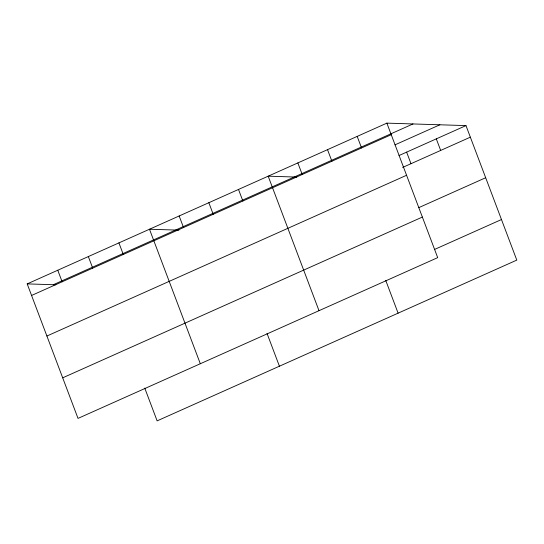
<?xml version="1.0" encoding="UTF-8"?>
<svg xmlns="http://www.w3.org/2000/svg" width="544" height="544" viewBox="0 0 544 544"><rect width="100%" height="100%" fill="white"/><g stroke="black" fill="none" stroke-linecap="round" stroke-linejoin="round"><path stroke-width="0.82" d="M386.872 123.134L437.696 257.638L78.023 418.397L27.2 283.893L386.872 123.134L465.977 125.603L516.8 260.107L157.128 420.866L144.752 388.096M53.305 284.709L412.978 123.95M31.572 295.46L391.238 134.701M394.985 144.854L439.872 124.787M399.024 155.53L465.977 125.603M402.628 167.436L470.349 137.17M46.9 336.029L406.572 175.27M418.724 207.665L485.676 177.738M62.696 377.828L422.362 217.063M434.513 249.465L501.473 219.538M296.806 177.079L268.178 176.188L319.002 310.685M178.956 230.153L149.484 229.235L200.314 363.739M27.2 283.893L55.828 284.791M436.302 138.87L440.674 150.43M406.633 152.13L410.999 163.696M357.197 136.394L361.563 147.961M385.73 280.391L398.106 313.154M327.522 149.661L331.894 161.221M297.854 162.921L302.219 174.488M238.503 189.448L242.876 201.008M267.036 333.438L279.419 366.207M208.835 202.708L213.2 214.275M179.16 215.975L183.532 227.535M118.918 242.903L123.284 254.463M88.346 256.564L92.711 268.131M57.773 270.232L62.138 281.792"/></g></svg>
